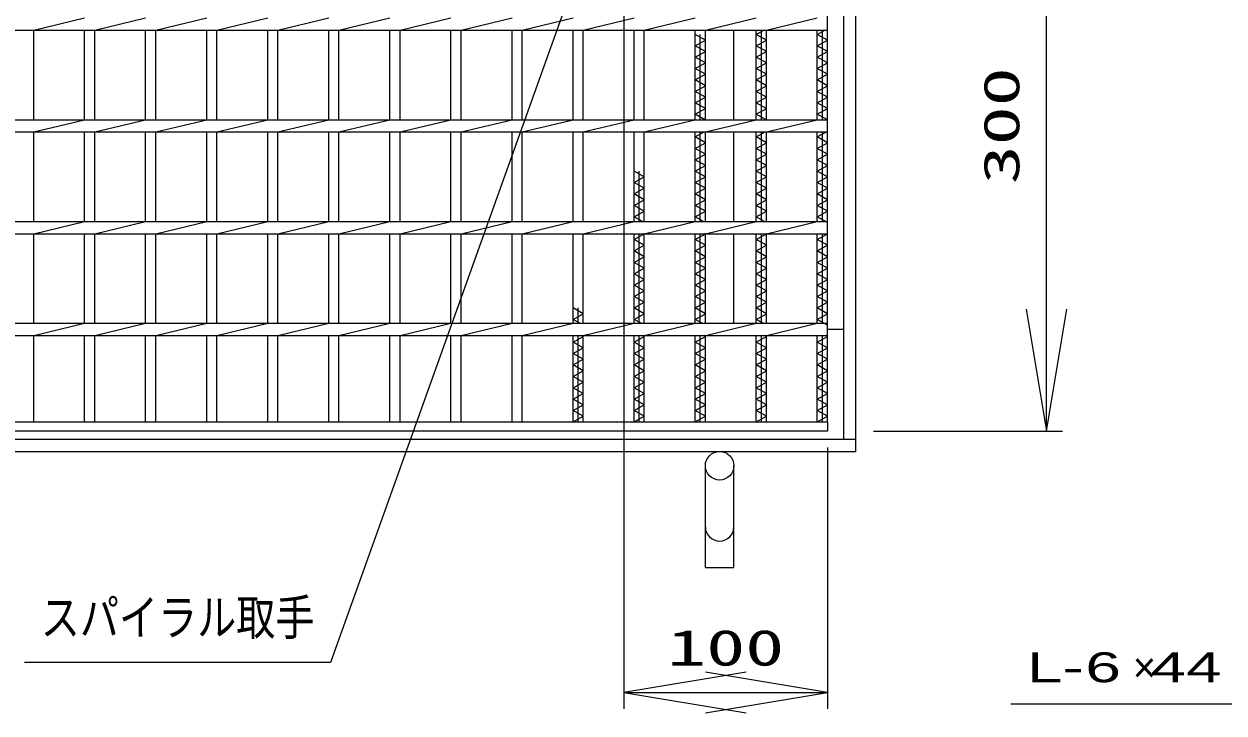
# Model space of a CAD drawing. Units: millimetres at full size, sheet at 1:8. Extents: x -1456 to 1389, y -1026 to 839.
# Drawn here: x -826 to -236, y -272 to 67 of the extents above; entities that cross this region are included whole.
import ezdxf
from ezdxf.enums import TextEntityAlignment as Align

# ---------------------------------------------------------------- set-up
doc = ezdxf.new("R2010")
doc.units = ezdxf.units.MM
doc.header["$LTSCALE"] = 8
for name, color, linetype, lineweight in [('16', 3, 'Continuous', 25), ('19', 6, 'Continuous', 25), ('22', 4, 'Continuous', 25)]:
    doc.layers.add(name, color=color, linetype=linetype, lineweight=lineweight)
doc.styles.add('ベクトル', font='')
doc.styles.add('ＭＳ ゴシック', font='')
doc.styles.get('ベクトル').set_extended_font_data('ベクトル')
doc.styles.get('ＭＳ ゴシック').set_extended_font_data('MS Gothic')

# ---------------------------------------------------------------- blocks, each defined once
blk = doc.blocks.new('open_arrow')
at = {"color": 0, "linetype": 'Continuous', "lineweight": -2}
blk.add_lwpolyline([(7.5, 1.25), (0, 0), (7.5, -1.25)], dxfattribs=at)

msp = doc.modelspace()

# ---------------------------------------------------------------- linework, layer by layer
at = {"layer": '16'}
for p, q in [((-431, -128.782), (-431, 462.218)), ((-821, 63.718), (-796, 69.718)), ((-791, 63.718), (-766, 69.718)), ((-761, 63.718), (-736, 69.718)), ((-731, 63.718), (-706, 69.718)), ((-701, 63.718), (-676, 69.718)), ((-671, 63.718), (-646, 69.718)), ((-641, 63.718), (-616, 69.718)), ((-611, 63.718), (-586, 69.718)), ((-581, 63.718), (-556, 69.718)), ((-551, 63.718), (-526, 69.718)), ((-521, 63.718), (-496, 69.718)), ((-491, 63.718), (-466, 69.718)), ((-461, 63.718), (-436, 69.718)), ((-431, 63.718), (-431, 69.718)), ((-1036, 63.718), (-431, 63.718)), ((-821, 19.718), (-821, 63.718)), ((-796, 19.718), (-796, 63.718)), ((-791, 19.718), (-791, 63.718)), ((-766, 19.718), (-766, 63.718)), ((-761, 19.718), (-761, 63.718)), ((-736, 19.718), (-736, 63.718)), ((-731, 19.718), (-731, 63.718)), ((-706, 19.718), (-706, 63.718)), ((-701, 19.718), (-701, 63.718)), ((-676, 19.718), (-676, 63.718)), ((-671, 19.718), (-671, 63.718)), ((-646, 19.718), (-646, 63.718)), ((-641, 19.718), (-641, 63.718)), ((-616, 19.718), (-616, 63.718)), ((-611, 19.718), (-611, 63.718)), ((-586, 19.718), (-586, 63.718)), ((-581, 19.718), (-581, 63.718)), ((-556, 19.718), (-556, 63.718)), ((-551, 19.718), (-551, 63.718)), ((-526, 19.718), (-526, 63.718)), ((-521, 19.718), (-521, 63.718)), ((-496, 19.718), (-496, 63.718)), ((-491, 58.818), (-496, 61.618)), ((-493.5, 19.718), (-493.5, 61.618)), ((-491, 19.718), (-491, 63.718)), ((-466, 19.718), (-466, 63.718)), ((-466, 61.618), (-462.25, 63.718)), ((-461, 58.818), (-466, 61.618)), ((-463.5, 19.718), (-463.5, 63.718)), ((-461, 19.718), (-461, 63.718)), ((-436, 19.718), (-436, 63.718)), ((-436, 61.618), (-432.25, 63.718)), ((-431, 58.818), (-436, 61.618)), ((-433.5, 19.718), (-433.5, 63.718)), ((-496, 56.018), (-491, 58.818)), ((-491, 53.218), (-496, 56.018)), ((-496, 50.418), (-491, 53.218)), ((-466, 56.018), (-461, 58.818)), ((-461, 53.218), (-466, 56.018)), ((-466, 50.418), (-461, 53.218)), ((-436, 56.018), (-431, 58.818)), ((-431, 53.218), (-436, 56.018)), ((-436, 50.418), (-431, 53.218)), ((-491, 47.618), (-496, 50.418)), ((-496, 44.818), (-491, 47.618)), ((-461, 47.618), (-466, 50.418)), ((-466, 44.818), (-461, 47.618)), ((-431, 47.618), (-436, 50.418)), ((-436, 44.818), (-431, 47.618)), ((-491, 42.018), (-496, 44.818)), ((-496, 39.218), (-491, 42.018)), ((-461, 42.018), (-466, 44.818)), ((-466, 39.218), (-461, 42.018)), ((-431, 42.018), (-436, 44.818)), ((-436, 39.218), (-431, 42.018)), ((-491, 36.418), (-496, 39.218)), ((-496, 33.618), (-491, 36.418)), ((-461, 36.418), (-466, 39.218)), ((-466, 33.618), (-461, 36.418)), ((-431, 36.418), (-436, 39.218)), ((-436, 33.618), (-431, 36.418)), ((-491, 30.818), (-496, 33.618)), ((-496, 28.018), (-491, 30.818)), ((-461, 30.818), (-466, 33.618)), ((-466, 28.018), (-461, 30.818)), ((-431, 30.818), (-436, 33.618)), ((-436, 28.018), (-431, 30.818)), ((-491, 25.218), (-496, 28.018)), ((-496, 22.418), (-491, 25.218)), ((-461, 25.218), (-466, 28.018)), ((-466, 22.418), (-461, 25.218)), ((-431, 25.218), (-436, 28.018)), ((-436, 22.418), (-431, 25.218)), ((-1036, 19.718), (-431, 19.718)), ((-821, 13.718), (-796, 19.718)), ((-791, 13.718), (-766, 19.718)), ((-761, 13.718), (-736, 19.718)), ((-731, 13.718), (-706, 19.718)), ((-701, 13.718), (-676, 19.718)), ((-671, 13.718), (-646, 19.718)), ((-641, 13.718), (-616, 19.718)), ((-611, 13.718), (-586, 19.718)), ((-581, 13.718), (-556, 19.718)), ((-551, 13.718), (-526, 19.718)), ((-521, 13.718), (-496, 19.718)), ((-491.179, 19.718), (-496, 22.418)), ((-491, 13.718), (-466, 19.718)), ((-461.179, 19.718), (-466, 22.418)), ((-461, 13.718), (-436, 19.718)), ((-431, 19.618), (-436, 22.418)), ((-431, 13.718), (-431, 19.718)), ((-1036, 13.718), (-431, 13.718)), ((-821, -30.282), (-821, 13.718)), ((-796, -30.282), (-796, 13.718)), ((-791, -30.282), (-791, 13.718)), ((-766, -30.282), (-766, 13.718)), ((-761, -30.282), (-761, 13.718)), ((-736, -30.282), (-736, 13.718)), ((-731, -30.282), (-731, 13.718)), ((-706, -30.282), (-706, 13.718)), ((-701, -30.282), (-701, 13.718)), ((-676, -30.282), (-676, 13.718)), ((-671, -30.282), (-671, 13.718)), ((-646, -30.282), (-646, 13.718)), ((-641, -30.282), (-641, 13.718)), ((-616, -30.282), (-616, 13.718)), ((-611, -30.282), (-611, 13.718)), ((-586, -30.282), (-586, 13.718)), ((-581, -30.282), (-581, 13.718)), ((-556, -30.282), (-556, 13.718)), ((-551, -30.282), (-551, 13.718)), ((-526, -30.282), (-526, 13.718)), ((-521, -30.282), (-521, 13.718)), ((-496, -30.282), (-496, 13.718)), ((-496, 11.218), (-491.536, 13.718)), ((-493.5, -30.282), (-493.5, 13.718)), ((-491, -30.282), (-491, 13.718)), ((-466, -30.282), (-466, 13.718)), ((-466, 11.218), (-461.536, 13.718)), ((-463.5, -30.282), (-463.5, 13.718)), ((-461, -30.282), (-461, 13.718)), ((-436, -30.282), (-436, 13.718)), ((-436, 11.218), (-431.536, 13.718)), ((-433.5, -30.282), (-433.5, 13.718)), ((-491, 8.418), (-496, 11.218)), ((-496, 5.618), (-491, 8.418)), ((-461, 8.418), (-466, 11.218)), ((-466, 5.618), (-461, 8.418)), ((-431, 8.418), (-436, 11.218)), ((-436, 5.618), (-431, 8.418)), ((-491, 2.818), (-496, 5.618)), ((-496, 0.018), (-491, 2.818)), ((-491, -2.782), (-496, 0.018)), ((-461, 2.818), (-466, 5.618)), ((-466, 0.018), (-461, 2.818)), ((-461, -2.782), (-466, 0.018)), ((-431, 2.818), (-436, 5.618)), ((-436, 0.018), (-431, 2.818)), ((-431, -2.782), (-436, 0.018)), ((-521, -8.382), (-526, -5.582)), ((-523.5, -30.282), (-523.5, -5.582)), ((-496, -5.582), (-491, -2.782)), ((-491, -8.382), (-496, -5.582)), ((-466, -5.582), (-461, -2.782)), ((-461, -8.382), (-466, -5.582)), ((-436, -5.582), (-431, -2.782)), ((-431, -8.382), (-436, -5.582)), ((-526, -11.182), (-521, -8.382)), ((-521, -13.982), (-526, -11.182)), ((-496, -11.182), (-491, -8.382)), ((-491, -13.982), (-496, -11.182)), ((-466, -11.182), (-461, -8.382)), ((-461, -13.982), (-466, -11.182)), ((-436, -11.182), (-431, -8.382)), ((-431, -13.982), (-436, -11.182)), ((-526, -16.782), (-521, -13.982)), ((-521, -19.582), (-526, -16.782)), ((-496, -16.782), (-491, -13.982)), ((-491, -19.582), (-496, -16.782)), ((-466, -16.782), (-461, -13.982)), ((-461, -19.582), (-466, -16.782)), ((-436, -16.782), (-431, -13.982)), ((-431, -19.582), (-436, -16.782)), ((-526, -22.382), (-521, -19.582)), ((-521, -25.182), (-526, -22.382)), ((-496, -22.382), (-491, -19.582)), ((-491, -25.182), (-496, -22.382)), ((-466, -22.382), (-461, -19.582)), ((-461, -25.182), (-466, -22.382)), ((-436, -22.382), (-431, -19.582)), ((-431, -25.182), (-436, -22.382)), ((-526, -27.982), (-521, -25.182)), ((-521.893, -30.282), (-526, -27.982)), ((-496, -27.982), (-491, -25.182)), ((-491.893, -30.282), (-496, -27.982)), ((-466, -27.982), (-461, -25.182)), ((-461.893, -30.282), (-466, -27.982)), ((-436, -27.982), (-431, -25.182)), ((-431, -30.782), (-436, -27.982)), ((-1036, -30.282), (-431, -30.282)), ((-821, -36.282), (-796, -30.282)), ((-791, -36.282), (-766, -30.282)), ((-761, -36.282), (-736, -30.282)), ((-731, -36.282), (-706, -30.282)), ((-701, -36.282), (-676, -30.282)), ((-671, -36.282), (-646, -30.282)), ((-641, -36.282), (-616, -30.282)), ((-611, -36.282), (-586, -30.282)), ((-581, -36.282), (-556, -30.282)), ((-551, -36.282), (-526, -30.282)), ((-521, -36.282), (-496, -30.282)), ((-491, -36.282), (-466, -30.282)), ((-461, -36.282), (-436, -30.282)), ((-431, -36.282), (-431, -30.282)), ((-1036, -36.282), (-431, -36.282)), ((-821, -80.282), (-821, -36.282)), ((-796, -80.282), (-796, -36.282)), ((-791, -80.282), (-791, -36.282)), ((-766, -80.282), (-766, -36.282)), ((-761, -80.282), (-761, -36.282)), ((-736, -80.282), (-736, -36.282)), ((-731, -80.282), (-731, -36.282)), ((-706, -80.282), (-706, -36.282)), ((-701, -80.282), (-701, -36.282)), ((-676, -80.282), (-676, -36.282)), ((-671, -80.282), (-671, -36.282)), ((-646, -80.282), (-646, -36.282)), ((-641, -80.282), (-641, -36.282)), ((-616, -80.282), (-616, -36.282)), ((-611, -80.282), (-611, -36.282)), ((-586, -80.282), (-586, -36.282)), ((-581, -80.282), (-581, -36.282)), ((-556, -80.282), (-556, -36.282)), ((-551, -80.282), (-551, -36.282)), ((-526, -80.282), (-526, -36.282)), ((-526, -39.182), (-521, -36.382)), ((-521, -41.982), (-526, -39.182)), ((-523.5, -80.282), (-523.5, -36.282)), ((-521, -36.382), (-521.179, -36.282)), ((-521, -80.282), (-521, -36.282)), ((-496, -80.282), (-496, -36.282)), ((-496, -39.182), (-491, -36.382)), ((-491, -41.982), (-496, -39.182)), ((-493.5, -80.282), (-493.5, -36.282)), ((-491, -36.382), (-491.179, -36.282)), ((-491, -80.282), (-491, -36.282)), ((-466, -80.282), (-466, -36.282)), ((-466, -39.182), (-461, -36.382)), ((-461, -41.982), (-466, -39.182)), ((-463.5, -80.282), (-463.5, -36.282)), ((-461, -36.382), (-461.179, -36.282)), ((-461, -80.282), (-461, -36.282)), ((-436, -80.282), (-436, -36.282)), ((-436, -39.182), (-431, -36.382)), ((-431, -41.982), (-436, -39.182)), ((-433.5, -80.282), (-433.5, -36.282)), ((-431, -36.382), (-431.179, -36.282)), ((-526, -44.782), (-521, -41.982)), ((-521, -47.582), (-526, -44.782)), ((-496, -44.782), (-491, -41.982)), ((-491, -47.582), (-496, -44.782)), ((-466, -44.782), (-461, -41.982)), ((-461, -47.582), (-466, -44.782)), ((-436, -44.782), (-431, -41.982)), ((-431, -47.582), (-436, -44.782)), ((-526, -50.382), (-521, -47.582)), ((-521, -53.182), (-526, -50.382)), ((-496, -50.382), (-491, -47.582)), ((-491, -53.182), (-496, -50.382)), ((-466, -50.382), (-461, -47.582)), ((-461, -53.182), (-466, -50.382)), ((-436, -50.382), (-431, -47.582)), ((-431, -53.182), (-436, -50.382)), ((-526, -55.982), (-521, -53.182)), ((-521, -58.782), (-526, -55.982)), ((-526, -61.582), (-521, -58.782)), ((-496, -55.982), (-491, -53.182)), ((-491, -58.782), (-496, -55.982)), ((-496, -61.582), (-491, -58.782)), ((-466, -55.982), (-461, -53.182)), ((-461, -58.782), (-466, -55.982)), ((-466, -61.582), (-461, -58.782)), ((-436, -55.982), (-431, -53.182)), ((-431, -58.782), (-436, -55.982)), ((-436, -61.582), (-431, -58.782)), ((-521, -64.382), (-526, -61.582)), ((-526, -67.182), (-521, -64.382)), ((-491, -64.382), (-496, -61.582)), ((-496, -67.182), (-491, -64.382)), ((-461, -64.382), (-466, -61.582)), ((-466, -67.182), (-461, -64.382)), ((-431, -64.382), (-436, -61.582)), ((-436, -67.182), (-431, -64.382)), ((-521, -69.982), (-526, -67.182)), ((-526, -72.782), (-521, -69.982)), ((-491, -69.982), (-496, -67.182)), ((-496, -72.782), (-491, -69.982)), ((-461, -69.982), (-466, -67.182)), ((-466, -72.782), (-461, -69.982)), ((-431, -69.982), (-436, -67.182)), ((-436, -72.782), (-431, -69.982)), ((-551, -75.582), (-556, -72.782)), ((-556, -78.382), (-551, -75.582)), ((-553.5, -80.282), (-553.5, -72.782)), ((-521, -75.582), (-526, -72.782)), ((-526, -78.382), (-521, -75.582)), ((-491, -75.582), (-496, -72.782)), ((-496, -78.382), (-491, -75.582)), ((-461, -75.582), (-466, -72.782)), ((-466, -78.382), (-461, -75.582)), ((-431, -75.582), (-436, -72.782)), ((-436, -78.382), (-431, -75.582)), ((-1036, -80.282), (-431, -80.282)), ((-821, -86.282), (-796, -80.282)), ((-791, -86.282), (-766, -80.282)), ((-761, -86.282), (-736, -80.282)), ((-731, -86.282), (-706, -80.282)), ((-701, -86.282), (-676, -80.282)), ((-671, -86.282), (-646, -80.282)), ((-641, -86.282), (-616, -80.282)), ((-611, -86.282), (-586, -80.282)), ((-581, -86.282), (-556, -80.282)), ((-552.607, -80.282), (-556, -78.382)), ((-551, -86.282), (-526, -80.282)), ((-522.607, -80.282), (-526, -78.382)), ((-521, -86.282), (-496, -80.282)), ((-492.607, -80.282), (-496, -78.382)), ((-491, -86.282), (-466, -80.282)), ((-462.607, -80.282), (-466, -78.382)), ((-461, -86.282), (-436, -80.282)), ((-431, -81.182), (-436, -78.382)), ((-431, -86.282), (-431, -80.282)), ((-1036, -86.282), (-431, -86.282)), ((-821, -128.782), (-821, -86.282)), ((-796, -128.782), (-796, -86.282)), ((-791, -128.782), (-791, -86.282)), ((-766, -128.782), (-766, -86.282)), ((-761, -128.782), (-761, -86.282)), ((-736, -128.782), (-736, -86.282)), ((-731, -128.782), (-731, -86.282)), ((-706, -128.782), (-706, -86.282)), ((-701, -128.782), (-701, -86.282)), ((-676, -128.782), (-676, -86.282)), ((-671, -128.782), (-671, -86.282)), ((-646, -128.782), (-646, -86.282)), ((-641, -128.782), (-641, -86.282)), ((-616, -128.782), (-616, -86.282)), ((-611, -128.782), (-611, -86.282)), ((-586, -128.782), (-586, -86.282)), ((-581, -128.782), (-581, -86.282)), ((-556, -128.782), (-556, -86.282)), ((-556, -89.582), (-551, -86.782)), ((-553.5, -128.782), (-553.5, -86.282)), ((-551, -86.782), (-551.893, -86.282)), ((-551, -128.782), (-551, -86.282)), ((-526, -128.782), (-526, -86.282)), ((-526, -89.582), (-521, -86.782)), ((-523.5, -128.782), (-523.5, -86.282)), ((-521, -86.782), (-521.893, -86.282)), ((-521, -128.782), (-521, -86.282)), ((-496, -128.782), (-496, -86.282)), ((-496, -89.582), (-491, -86.782)), ((-493.5, -128.782), (-493.5, -86.282)), ((-491, -86.782), (-491.893, -86.282)), ((-491, -128.782), (-491, -86.282)), ((-466, -128.782), (-466, -86.282)), ((-466, -89.582), (-461, -86.782)), ((-463.5, -128.782), (-463.5, -86.282)), ((-461, -86.782), (-461.893, -86.282)), ((-461, -128.782), (-461, -86.282)), ((-436, -128.782), (-436, -86.282)), ((-436, -89.582), (-431, -86.782)), ((-433.5, -128.782), (-433.5, -86.282)), ((-431, -86.782), (-431.893, -86.282)), ((-551, -92.382), (-556, -89.582)), ((-556, -95.182), (-551, -92.382)), ((-521, -92.382), (-526, -89.582)), ((-526, -95.182), (-521, -92.382)), ((-491, -92.382), (-496, -89.582)), ((-496, -95.182), (-491, -92.382)), ((-461, -92.382), (-466, -89.582)), ((-466, -95.182), (-461, -92.382)), ((-431, -92.382), (-436, -89.582)), ((-436, -95.182), (-431, -92.382)), ((-551, -97.982), (-556, -95.182)), ((-556, -100.782), (-551, -97.982)), ((-521, -97.982), (-526, -95.182)), ((-526, -100.782), (-521, -97.982)), ((-491, -97.982), (-496, -95.182)), ((-496, -100.782), (-491, -97.982)), ((-461, -97.982), (-466, -95.182)), ((-466, -100.782), (-461, -97.982)), ((-431, -97.982), (-436, -95.182)), ((-436, -100.782), (-431, -97.982)), ((-551, -103.582), (-556, -100.782)), ((-556, -106.382), (-551, -103.582)), ((-521, -103.582), (-526, -100.782)), ((-526, -106.382), (-521, -103.582)), ((-491, -103.582), (-496, -100.782)), ((-496, -106.382), (-491, -103.582)), ((-461, -103.582), (-466, -100.782)), ((-466, -106.382), (-461, -103.582)), ((-431, -103.582), (-436, -100.782)), ((-436, -106.382), (-431, -103.582)), ((-551, -109.182), (-556, -106.382)), ((-556, -111.982), (-551, -109.182)), ((-551, -114.782), (-556, -111.982)), ((-521, -109.182), (-526, -106.382)), ((-526, -111.982), (-521, -109.182)), ((-521, -114.782), (-526, -111.982)), ((-491, -109.182), (-496, -106.382)), ((-496, -111.982), (-491, -109.182)), ((-491, -114.782), (-496, -111.982)), ((-461, -109.182), (-466, -106.382)), ((-466, -111.982), (-461, -109.182)), ((-461, -114.782), (-466, -111.982)), ((-431, -109.182), (-436, -106.382)), ((-436, -111.982), (-431, -109.182)), ((-431, -114.782), (-436, -111.982)), ((-556, -117.582), (-551, -114.782)), ((-551, -120.382), (-556, -117.582)), ((-526, -117.582), (-521, -114.782)), ((-521, -120.382), (-526, -117.582)), ((-496, -117.582), (-491, -114.782)), ((-491, -120.382), (-496, -117.582)), ((-466, -117.582), (-461, -114.782)), ((-461, -120.382), (-466, -117.582)), ((-436, -117.582), (-431, -114.782)), ((-431, -120.382), (-436, -117.582)), ((-556, -123.182), (-551, -120.382)), ((-551, -125.982), (-556, -123.182)), ((-526, -123.182), (-521, -120.382)), ((-521, -125.982), (-526, -123.182)), ((-496, -123.182), (-491, -120.382)), ((-491, -125.982), (-496, -123.182)), ((-466, -123.182), (-461, -120.382)), ((-461, -125.982), (-466, -123.182)), ((-436, -123.182), (-431, -120.382)), ((-431, -125.982), (-436, -123.182)), ((-1036, -128.782), (-431, -128.782)), ((-826, -128.782), (-821, -128.782)), ((-796, -128.782), (-791, -128.782)), ((-766, -128.782), (-761, -128.782)), ((-736, -128.782), (-731, -128.782)), ((-706, -128.782), (-701, -128.782)), ((-676, -128.782), (-671, -128.782)), ((-646, -128.782), (-641, -128.782)), ((-616, -128.782), (-611, -128.782)), ((-586, -128.782), (-581, -128.782)), ((-556, -128.782), (-551, -125.982)), ((-556, -128.782), (-551, -128.782)), ((-526, -128.782), (-521, -125.982)), ((-526, -128.782), (-521, -128.782)), ((-496, -128.782), (-491, -125.982)), ((-496, -128.782), (-491, -128.782)), ((-466, -128.782), (-461, -125.982)), ((-466, -128.782), (-461, -128.782)), ((-436, -128.782), (-431, -125.982)), ((-436, -128.782), (-431, -128.782)), ((-431, -128.782), (-431, -133.282)), ((-431, -133.282), (-1036, -133.282))]:
    msp.add_line(p, q, dxfattribs=at)
at = {"layer": '19'}
for p, q in [((-417, -143.282), (-417, 476.718)), ((-423, -137.282), (-423, 470.718)), ((-477, 19.718), (-477, 63.718)), ((-477, -30.282), (-477, 13.718)), ((-477, -80.282), (-477, -36.282)), ((-423, -83.282), (-431, -83.282)), ((-1050, -137.282), (-417, -137.282)), ((-1050, -143.282), (-417, -143.282)), ((-491, -200.282), (-491, -150.282)), ((-477, -200.282), (-477, -150.282)), ((-491, -200.282), (-477, -200.282))]:
    msp.add_line(p, q, dxfattribs=at)
msp.add_circle((-484, -150.282), 7, dxfattribs=at)
msp.add_arc((-484, -180.282), 7, 180, 0, dxfattribs=at)
at = {"layer": '22'}
for p, q in [((-323.466, -133.282), (-323.466, 166.718)), ((-531, 80.437), (-531, -269.726)), ((-408.385, -133.282), (-315.466, -133.282)), ((-431, -141.282), (-431, -269.726)), ((-531, -261.726), (-431, -261.726)), ((-341, -267.282), (-181, -267.282))]:
    msp.add_line(p, q, dxfattribs=at)
msp.add_lwpolyline([(-538.585, 134.777), (-675.118, -246.841), (-825.518, -246.841)], dxfattribs=at)

# ---------------------------------------------------------------- block references
at = {"layer": '22', "xscale": 8, "yscale": 8}
for p, rotation in [((-323.466, -133.282), 90), ((-431, -261.726), 180)]:
    msp.add_blockref('open_arrow', p, dxfattribs=dict(at, rotation=rotation))
msp.add_blockref('open_arrow', (-531, -261.726), dxfattribs=at)

# ---------------------------------------------------------------- texts
at = {"layer": '22', "style": 'ＭＳ ゴシック', "width": 1.6}
msp.add_text('300', height=17.6, rotation=90, dxfattribs=at).set_placement((-331.466, 16.718), align=Align.BOTTOM_CENTER)
at = {"layer": '22', "style": 'ＭＳ ゴシック', "width": 0.8}
msp.add_text('スパイラル取手', height=17.6, dxfattribs=at).set_placement((-817.518, -238.841), align=Align.BOTTOM_LEFT)
at = {"layer": '22', "style": 'ＭＳ ゴシック', "width": 1.6}
msp.add_text('100', height=17.6, dxfattribs=at).set_placement((-481, -253.726), align=Align.BOTTOM_CENTER)
at = {"layer": '22', "color": 2, "style": 'ベクトル', "width": 1.6}
for s, p in [('L-', (-333, -249.282)), (' 6 ', (-313, -249.282)), (' 44 ', (-281, -249.282))]:
    msp.add_text(s, height=14.66, dxfattribs=at).set_placement(p, align=Align.MIDDLE_LEFT)
at = {"layer": '22', "color": 2, "style": 'ベクトル'}
msp.add_text('×', height=14.66, dxfattribs=at).set_placement((-281, -249.282), align=Align.MIDDLE_LEFT)

doc.saveas('drawing.dxf')
